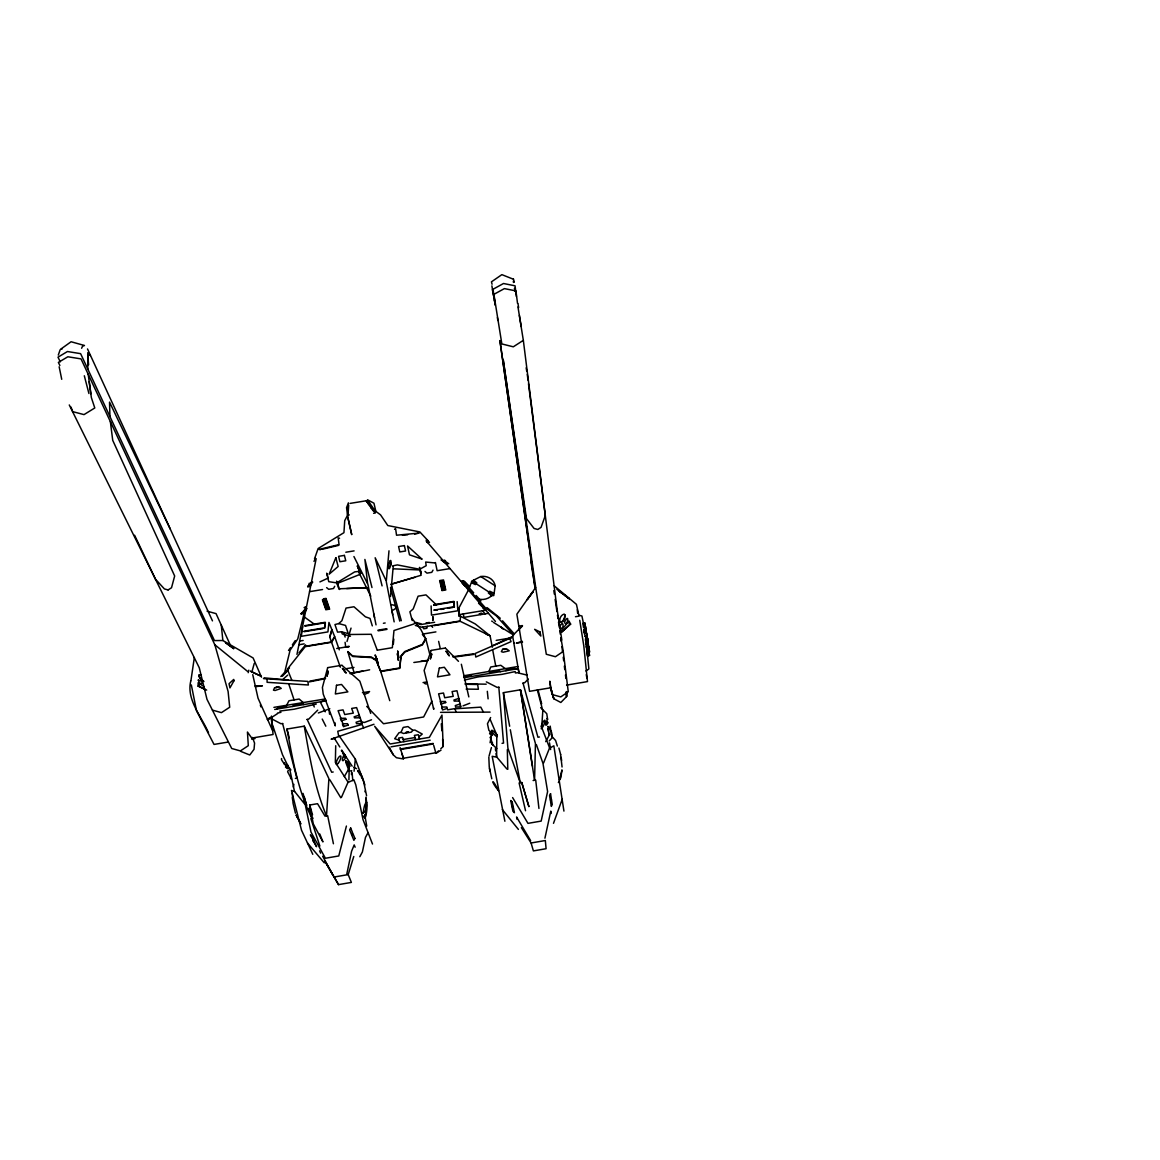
<?xml version="1.0" encoding="UTF-8"?>
<svg xmlns="http://www.w3.org/2000/svg" width="1160" height="1160" viewBox="0 0 1160 1160"><rect width="100%" height="100%" fill="white"/><g stroke="black" fill="none" stroke-linecap="round" stroke-linejoin="round"><path stroke-width="1.5" d="M87.797 369.068L87.797 352.698L90.364 355.525M566.573 691.679L566.558 696.609L560.831 702.481L553.813 698.769L550.507 687.271M513.184 279.139L501.86 274.644L491.463 281.837L492.058 284.229M205.335 689.548L198.099 686.169L198.143 682.703L204.262 686.836M206.683 690.098L198.882 686.154L198.94 683.254M488.824 757.117L489.259 767.079L491.796 778.781M335.719 745.749L335.341 762.352L348.217 782.391L353.858 779.81L355.786 784.856L363.051 819.714L372.505 844.031M533.121 780.535L534.586 780.274L535.441 743.574L520.434 689.794L503.382 692.665L507.906 748.258L520.231 782.739L521.739 782.478L528.873 806.534L521.739 782.478M348.913 779.854L349.218 768.152L345.724 760.684L349.218 768.152L344.317 776.591M489.085 755.972L491.405 747.577M432.825 620.586L432.97 617.004M432.738 620.237L432.897 616.699M319.769 833.967L322.93 841.899L313.272 823.832L309.72 805.026L317.536 803.691L324.988 816.118L326.511 815.857L328.904 778.664L304.254 726.16L286.969 729.06C292.697 759.365 297.859 790.627 311.982 818.337L313.127 818.148M351.465 774.576L351.625 771.994M347.855 517.462L351.697 534.514L347.855 517.462L348.696 505.137M267.075 678.861L307.82 681.399L308.386 684.995L267.105 682.312L267.075 678.861L263.465 678.6M390.282 560.686L389.716 562.803L390.282 560.686A4.162 0.884 -79.3 0 1 390.963 563.209L390.615 565.312A4.162 0.884 -79.3 0 1 388.991 568.574L388.73 567.646A4.162 0.884 -79.3 0 1 389.688 561.875M460.549 616.033L460.128 620.962L421.877 627.226L415.338 625.457M388.991 550.812L386.251 581.508L394.153 621.876M390.5 596.588L393.226 566.486M393.327 644.221L393.82 639.087M354.061 771.24L355.351 759.133L339.344 736.121M190.921 680.673L194.344 657.517M357.599 770.588C360.064 769.921 365.473 784.566 361.209 776.577M324.655 628.299L325.394 622.746L304.993 626.125M302.702 626.777L301.31 636.318L327.918 631.91L328.962 622.441L331.832 629.561L329.701 636.956M270.439 717.475L267.235 719.389L270.787 717.605M588.091 644.409L589.034 651.558L587.018 651.905L589.034 651.558M293.335 787.06L293.871 784.319M490.086 742.748L491.231 736.339M544.924 838.202L550.783 811.115L551.174 813.493M559.642 627.56C563.18 617.381 565.181 630.373 559.642 628.096M296.96 654.399L316.158 558.685M58.304 355.076L60.175 349.682M427.257 626.327L426.837 628.285L423.777 628.792L422.646 627.096M388.991 568.574L389.093 566.602L388.73 567.646M248.182 672.698L248.805 670.19M308.981 584.437L309.285 583.161M315.389 558.366L314.505 558.961M304.601 611.392L297.772 638.942L290.087 650.223L284.49 673.163L289.493 667.957M304.746 610.784L305.732 606.796L304.094 607.593M359.31 570.445L357.309 565.921L361.296 573.199L358.281 568.559M346.753 874.248L351.596 851.222L354.192 844.915L355.134 847.22M346.419 826.051L338.763 855.949L325.409 858.255L310.996 832.126L304.369 800.4M327.642 667.812L322.407 687.474L323.205 694.028L335.283 725.885L334.892 722.68M347 641.509L351.045 628.096M252.3 670.48L254.257 663.418M328.976 709.427L329.57 714.255M190.748 681.079C186.238 699.915 201.695 716.59 208.51 732.845M532.367 568.212L499.902 340.562L535.224 588.889L530.947 561.846M338.531 884.63L325.046 861.431L338.531 884.63L351.379 882.412L348.203 874.596L353.786 856.471M431.143 650.572L424.125 670.465L433.753 709.297L433.521 707.716M314.577 558.627L318.13 548.52L343.94 532.672L344.723 520.666L347.55 515.199L348.392 502.846L346.55 507.645L347.55 515.199L349.262 514.909M81.606 348.246L82.592 346.188L84.448 345.492L71.079 341.75L60.784 349.131L62.147 348.957M543.591 762.961L549.593 747.866M488.853 671.64L490.738 666.986L500.801 665.303L505.397 668.711M341.504 797.224L348.072 782.144M399.286 740.211L394.675 738.731L399.011 732.699L400.998 732.366L403.216 727.392L408.001 726.595L412.887 730.351L414.86 730.017L422.254 734.062L418.949 736.875M431.882 701.162L423.632 716.981L383.525 723.753L366.734 706.382M562.194 799.298L553.494 823.339M201.26 675.294C196.185 673.09 200.868 680.441 203.305 680.847M490.637 717.518L487.461 723.738L488.867 730.292A4.625 0.943 46.5 0 1 492.463 734.947A4.625 0.943 46.5 0 1 489.592 733.642A4.654 1.087 -65 0 0 490.143 732.583M509.748 638.421L475.252 653.457L475.76 657.038L511.067 641.639L509.748 638.421L512.749 636.434L492.043 646.018M286.578 705.367L288.985 700.756L299.164 699.045L303.383 702.699M458.403 608.986L468.437 590.019M334.704 586.293L333.514 588.497L328.671 589.294L326.627 587.612M368.068 832.634L365.487 837.375L362.384 851.977L359.817 856.718M545.722 741.646L549.826 734.106L548.782 733.163M496.77 748.534L491.811 743.952L490.375 737.311L491.072 736.063M491.811 743.952L492.507 742.705M433.013 570.14L431.781 572.344L426.967 573.141L424.995 571.46M340.344 667.217L331.571 642.277L334.747 636.811L339.271 649.832M411.597 618.077L420.717 629.285L425.662 638.624L422.284 644.423L404.666 651.587L400.983 655.835L399.649 667.957L380.611 671.133L376.087 659.982L371.432 657.111L352.625 656.024L347.84 651.558M346.738 761.656L345.999 762.917L348.478 769.413M331.455 641.944L334.645 636.535L331.934 629.822L329.817 637.289L331.455 641.944L305.094 646.308M288.332 770.414L287.593 771.676L291.493 779.085L290.493 778.113M493.638 593.064L489.752 591.223L488.36 592.948L491.55 595.674L493.783 595.558L495.175 585.814A12.789 11.527 -11 0 0 480.776 576.534L471.569 581.218L471.525 582.74L475.397 584.582L476.789 582.856L473.613 580.145M471.525 582.74L470.757 584.016A12.789 11.527 -11 0 0 469.93 586.96M588.352 646.627C589.497 647.077 587.54 652.833 586.496 647.875M90.857 393.834L89.204 381.684M288.521 650.485L290.45 647.657M292.363 644.844L295.249 640.61M535.63 587.511L516.867 614.205L519.477 630.054M517.969 306.907L523.334 340.344L513.3 346.811L501.845 343.94L493.899 294.35L504.382 288.608L515.939 290.899L517.519 303.355M491.884 285.853L493.072 292.595M558.351 782.565L559.308 781.332M568.356 621.789L568.965 621.006L570.633 624.138L561.817 631.953L561.15 630.707L568.356 621.789L569.763 624.399L561.817 631.953M288.115 680.021L264.132 677.861M299.005 652.862L305.573 644.829M313.939 561.266L314.983 560.019M310.01 583.668L307.791 586.279L309.415 586.017L312.75 582.088M311.489 584.016L309.27 586.655L307.632 586.916M306.834 608.333L302.716 613.176L301.121 613.437M306.719 608.913L302.571 613.785L300.976 614.046L305.123 609.174M412.887 730.351L411.336 732.134L403.419 733.468L400.998 732.366M321.595 701.597L325.902 699.871M549.188 740.979L552.348 737.572L551.58 732.308L548.375 726.653M505.963 670.712L507.297 669.276L514.155 668.131L516.258 668.986M489.476 673.481L490.593 672.278L498.67 670.929L500.554 671.625M518.781 629.808L522.522 625.907M280.821 676.497L284.345 672.814M282.344 676.236L288.231 670.117M512.633 635.695L522.275 625.747M528.279 679.049L524.596 682.834L522.899 683.11M368.75 692.679L364.226 694.448M390.963 563.209L390.615 565.312M317.724 710.152L308.719 719.098L306.98 719.389M276.675 709.137L278.168 707.673L285.113 706.498L287.114 707.383M491.55 595.674L490.448 596.733A12.789 11.527 -11 0 1 477.818 598.821M438.436 750.969L436.087 753.231L441.003 750.172M440.8 748.722L443.163 746.474L441.974 715.096L429.374 737.354L390.151 743.995L374.665 726.29L393.356 754.913L396.43 757.727L402.679 758.843M338.749 623.587L345.549 625.428L348.275 633.635L341.533 631.794L337.546 632.127L334.95 624.544L338.749 623.587L341.91 620.702L346.043 608.072L353.959 606.767L365.414 616.815L370.011 618.41L372.302 625.878M292.595 706.469L293.973 705.222L302.137 703.859L303.804 704.584M283.185 679.151L287.695 675.12M199.042 674.758L199.578 677.947L203.942 681.514M394.545 529.308L395.589 528.583L396.532 535.224L419.093 533.078L414.57 534.122M585.945 670.973L588.874 668.972L585.655 637M560.875 637.696L563.252 651.427L555.437 656.72L546.302 654.269L536.355 591.774L503.179 359.426L526.48 518.607L534.078 528.481L537.834 529.467L541.053 527.365L545.301 515.562L528.481 383.742M267.757 719.925L277.544 713.617M168.099 589.918L171.52 587.758L174.667 575.998L112.723 440.322L110.359 421.602M319.928 581.899L328.294 578.014M359.817 574.476L336.907 583.582L336.603 581.145L338.14 585.553M463.058 705.846L469.771 703.236M371.519 719.78L364.472 722.448L361.949 722.115M318.333 712.979L329.802 708.716M331.151 739.196L373.97 724.275M421.167 575.244L391.108 584.292M458.476 661.316L445.454 648.179M414.149 623.891L393.979 630.518L392.341 647.686L377.377 650.18M522.348 641.306L516.316 643.162L522.537 642.118M569.763 624.399L570.633 624.138M391.181 584.176L414.743 577.361M322.06 549.318L338.735 545.33M277.486 713.096L280.938 712.298L279.836 711.036L294.118 709.224L316.26 704.062M464.421 680.079L478.399 676.831M564.282 614.061C557.308 615.931 559.265 628.836 564.804 618.251C565.326 607.84 565.572 623.181 559.801 621.963M392.515 565.921L397.358 564.905L419.688 569.27L426.199 565.688L425.662 562.049L435.348 562.977M309.27 681.891L325.25 678.687M350.102 673.713L369.649 669.813M309.793 681.152L325.67 678.092M350.378 673.351L362.717 670.973M517.838 666.507L463.986 675.729M333.805 877.076L348.203 874.596M531.091 842.986L545.33 840.521L546.085 848.714L533.383 850.904L531.091 842.986L521.362 827.602M400.272 748.983L433.159 743.415M400.447 749.519L433.303 743.966M403.216 758.278L435.768 752.753M295.365 778.404L296.873 778.157L282.634 723.637M333.195 771.994L331.688 772.241L307.183 719.519M502.048 743.328L503.556 743.082L498.829 687.314M539.429 736.991L537.936 737.238L523.058 683.24M348.217 771.284L351.712 770.704M365.589 802.329L366.603 802.154L365.965 797.152M362.442 692.723L369.576 691.519M282.721 723.463L280.995 723.753L270.265 718.112M498.945 687.14L497.234 687.43L486.315 681.862M228.274 742.038L214.035 744.43L196.504 710.717L191.327 684.908M550.623 687.445L553.813 698.769L550.536 687.808L529.554 691.331L519.52 630.3M566.573 685.111L587.496 681.587L583.813 645.961L579.753 620.266M251.72 739.196L254.954 738.644M447.542 709.847L455.996 708.426M403.23 739.543L415.019 737.542M391.065 746.822L430.172 740.196M345.607 646.889L349.073 646.323M422.443 634.128L435.913 631.895M336.733 648.527L348.305 646.613M349.174 646.627L345.724 647.193L345.086 642.307M422.53 634.447L423.284 634.317M518.839 626.154L522.377 625.559M575.476 616.728L579.014 616.134L576.433 604.331L554.219 585.829M585.96 631.794L584.857 623.022L582.813 623.37L583.524 627.328M327.599 667.638L341.924 665.26M431.128 650.398L445.367 648.019M496.219 640.378L511.705 637.797M583.553 627.705L585.597 627.371M345.825 668.754L353.974 667.406M583.755 629.59L585.785 629.257L585.829 630.112M583.799 630.01C588.149 627.458 583.886 626.183 586.148 632.852M583.857 631.185L585.887 630.851L586.104 632.765M583.929 631.591L585.916 630.547M583.987 631.91L586.235 631.692L586.975 636.072L584.945 636.405M584.901 635.999L586.975 636.072M586.061 642.423L588.192 642.161C588.671 635.665 583.596 636.521 586.148 642.495M354.279 673.337L347.869 651.905L352.814 656.516L371.461 657.589L376.289 660.562L380.741 671.553L399.736 668.377L401.055 656.429L404.869 652.036L422.341 644.946L425.822 638.942L429.635 653.703M585.887 641.596L586.191 642.973L588.236 642.611L587.25 636.913M586.279 644.597L588.308 644.264L586.235 644.163L586.003 642.785L588.048 642.437L587.932 641.262L588.105 642.089M586.308 644.859L588.337 644.525L586.337 645.25M588.482 645.932L586.452 646.265L586.554 647.352L588.584 647.019L587.815 642.495M586.496 646.773L588.526 646.439L588.163 643.669M586.51 646.961L588.555 646.627M587.482 641.755L588.729 648.44C584.06 649.629 589.454 646.598 588.801 649.499C583.697 651.543 591.817 650.093 586.887 650.601M589.178 653.065C583.929 653.385 592.63 653.529 588.627 649.73M423.066 682.573L426.619 681.964M586.859 652.399L587.511 655.951L589.483 655.154M463.855 676.759L470.322 675.671L471.859 676.41M274.702 709.471L326.264 700.814M464.13 677.715L518.216 668.667M309.56 591.673L322.538 589.526M450.022 568.588L437.132 570.705L435.421 562.527M323.379 598.821L326.047 598.386M322.335 599.88L326.337 599.212M439.596 580.58L443.57 579.928M322.625 600.706L326.613 600.053M439.799 581.421L443.758 580.768M322.915 601.533L326.902 600.88M439.988 582.262L443.947 581.61M323.205 602.374L327.192 601.707M440.176 583.103L444.149 582.451M323.481 603.2L327.468 602.533M440.379 583.944L444.338 583.291M323.77 604.026L327.758 603.36M440.568 584.785L444.526 584.133M324.06 604.853L328.033 604.186M440.757 585.626L444.715 584.973M324.336 605.665L328.324 605.012M440.959 586.452L444.903 585.814M324.626 606.491L328.599 605.839M441.148 587.293L445.092 586.641M324.916 607.318L328.889 606.665M441.337 588.135L445.28 587.482M325.192 608.13L329.164 607.477M441.539 588.961L445.469 588.308M325.481 608.957L329.44 608.304M441.728 589.788L445.658 589.135M468.51 585.843L466.929 586.104L464.391 584.48L461.404 581.16L464.391 581.203L468.553 585.829L463.028 580.899M325.757 609.768L329.73 609.116M441.916 590.614L445.846 589.976M304.819 625.66L325.25 622.282L324.495 627.836L303.891 631.243M433.651 604.737L453.908 601.387L454.271 606.738L433.825 610.116L437.349 610.029M433.753 605.201L454.01 601.851L454.372 607.202M304.065 631.707L322.93 628.589M440.757 609.464L444.149 608.899M447.557 608.333L452.661 607.492M383.395 623.283L385.163 622.978M299.642 641.045L303.137 640.465M459.983 614.481L485.779 610.203L483.053 608.318M378 630.155L386.744 628.705M378.203 630.837L386.947 629.387M426.01 622.978L429.36 622.427M298.903 644.757L304.181 643.872M434.623 622.267L420.921 624.544L414.352 622.76M488.462 613.321L464 617.381L463.26 613.945M331.571 642.277L305.225 646.657L287.346 669.189L291.87 680.325M434.072 625.632L460.201 621.311L490.086 635.796L492.304 647.222M345.825 552.233L354.09 550.884M350.074 503.397L366.241 500.772L371.272 508.095M373.274 511.024L374.985 510.748L380.538 514.851L387.802 525.538L419.862 531.933L427.547 540.183M373.592 513.285L375.303 513.01L367.793 502.034M324.916 699.016L273.89 707.368M420.921 661.287L427.967 660.286M452.647 656.777L473.816 653.776M413.859 662.476L427.953 660.577M454.387 657.038L473.773 654.428M255.345 686.676L262.392 685.836L255.113 685.879M359.658 571.3L354.685 571.894L336.675 582.885L328.758 581.667L326.685 573.199L327.758 576.404M402.418 535.282L407.624 534.789M346.68 588.54L366.531 587.598M367.445 587.758L338.618 588.801M198.099 686.169L198.882 686.154M350.161 634.491L371.229 634.288L377.29 650.267M261.507 677.193L253.126 657.981L222.865 640.509L214.455 640.581L80.606 353.655L67.454 351.524L58 357.178L60.247 361.804M440.524 712.356L490.057 712.11M331.601 738.688L334.849 738.717M466.146 689.083L478.384 689.258L477.644 684.487L465.421 684.284M465.029 683.849L486.2 684.183M393.501 568.821L419.862 569.966M527.075 674.656L526.176 674.525L527.162 675.033M320.392 549.724L319.043 549.405L339.053 544.605L338.183 537.907L339.546 538.24M527.032 675.091L519.013 673.134L513.735 642.452M578.971 615.235L581.928 616.018L583.929 625.66M416.077 622.471L420.993 623.804M168.113 589.947L164.401 588.932L155.44 579.159L134.603 535.253M207.075 611.175L216.064 613.625L230.231 644.902M350.465 636.216L342.272 633.984L341.533 631.794M212.411 710.109L221.458 712.632L229.709 707.223L228.1 691.447L214.89 644.931L81.011 358.889L67.846 356.772L58.377 362.413L59.87 365.487M353.771 767.326L356.642 768.717M241.048 751.506L249.762 754.986L254.04 749.316L254.576 743.111L252.46 737.426M259.637 675.584L250.415 671.147L261.13 676.222M424.473 683.341L426.17 684.081M552.595 737.18L555.611 740.529L557.337 746.054M460.607 616.293L475.252 623.949L490.086 635.796M493.623 622.5L513.532 635.027L496.451 615.989L485.46 607.854L464.855 584.988M465 584.031L466.248 584.828M462.202 583.291L467.393 586.612L468.974 586.351L466.421 584.727L473.686 592.803M444.338 560.062L445.541 560.816M445.454 561.44L448.732 563.76M441.017 559.932L446.6 563.514M442.873 561.338L447.078 564.035M427.793 540.458L426.459 539.603L429.519 542.372M480.776 576.534L495.175 585.814M426.503 541.807L427.822 542.648M472.396 581.334L492.768 594.486M491.695 621.064L492.623 621.659M484.952 633.099L487.606 634.94M304.457 617.077L314.65 624.399M487.012 607.608L500.264 618.265M559.12 591.194L562.02 593.34M564.905 595.486L569.255 598.705L556.901 589.323M559.787 591.571L569.255 598.705M342.62 753.507L344.114 754.797A4.698 1.319 -64 0 0 342.446 760.365A4.698 1.319 -64 0 0 345.361 758.074L343.708 756.349M214.585 644.554L247.399 671.263M342.026 665.405L359.846 681.21L370.692 713.4M288.303 765.643L286.07 764.005L290.899 769.964M547.766 726.45L548.825 727.407L548.143 728.654L549.144 735.353M490.375 737.311L492.84 744.909M436.595 605.056L425.981 594.891L418.093 596.182L413.207 608.913L409.9 611.813L412.235 620.571M478.543 603.2L483.212 607.71M502.338 809.579L518.389 829.4M362.848 815.828L365.154 818.09L366.603 802.154A290.101 98.209 -5.8 0 1 365.168 818.09L364.733 814.784L366.748 826.065M540.676 707.643L546.766 713.704L547.592 719.258A4.64 0.986 -65.3 0 0 545.722 724.84A4.64 0.986 -65.3 0 0 548.1 722.651A4.625 1.029 46.3 0 1 547.245 721.824M281.633 758.524C279.43 759.452 293.06 773.154 285.519 767.108A4.727 1.421 -63.6 0 0 286.099 766.035M307.501 843.03L324.293 862.852M476.108 595.486L480.95 600.88M426.097 540.734L495.436 621.455M444.831 562.15L442.685 560.323L443.54 561.324M502.541 620.803L513.909 633.505M482.444 610.769L485.141 613.872M503.324 629.111L501.091 627.139L502.251 628.488M87.797 363.834L88.595 364.748L87.797 355.322M496.625 756.885L506.92 769.022M341.344 750.636L344.636 754.653M294.466 791.265L304.442 803.735M358.991 773.053L359.745 774.198M422.632 634.665L425.662 638.624M300.498 823.034L301.063 823.788M366.241 500.772L368.923 504.701M370.721 507.311L372.505 509.936M374.985 510.748L367.474 499.757L373.94 503.208L375.898 511.546M299.831 821.541L297.366 817.524M361.094 572.184L360.499 571.285L361.369 573.098M431.505 625.632L432.622 627.328M344.781 754.913L352.132 766.136M357.845 771.183L358.339 772.023M483.43 712.153L480.776 707.15L455.01 708.818L456.083 712.284M334.065 737.789L339.822 746.996M341.75 750.056L346.361 757.408M359.962 774.517L360.513 775.402M329.832 779.766L340.837 797.805M512.604 797.572L527.974 823.368L541.169 821.091L547.607 791.569L542.967 763.338L536.399 744.677M299.99 822.295L296.09 814.929L297.047 816.872M530.642 840.666L516.577 816.988L517.055 819.366M322.668 856.211L332.789 874.857M389.267 747.214L393.356 754.913M322.219 719.07L325.815 726.189M358.643 571.996L370.779 596.182M320.551 702.496L325.25 711.82M353.93 556.539L367.952 584.51L376.028 624.877M357.512 566.051L358.643 567.892L358.266 567.023M363.718 727.856L362.036 724.478L337.777 731.25L338.735 736.557M69.267 404.956L199.259 667.754L206.987 699.335L231.71 748.49L240.41 750.911L248.298 745.691L247.442 732.033L251.749 738.093L273.064 734.497L271.454 716.039M385.888 580.203L375.159 557.757L382.075 585.887M170.259 529.033L109.533 402.114L109.939 416.541M312.779 854.296L301.527 830.255L291.464 790.424L294.524 791.526L289.899 770.052L282.504 754.754L272.542 724.899M347.797 761.453L350.059 766.354M87.507 348.942L212.469 620.875M319.58 850.874L320.624 853.151M490.26 719.649L496.799 735.005L496.625 757.146L492.173 756.291L504.89 821.251M326.511 815.857C314.418 787.379 309.633 756.436 304.254 726.16M312.968 703.699L314.258 706.976M374.535 617.7L373.796 613.886M479.167 676.759L501.903 674.38L515.185 671.582L515.402 672.974L518.926 672.611L518.23 668.784M364.936 791.12L365.313 792.135M355.351 759.133L364.907 784.899M342.838 723.492L338.096 710.717L343.041 709.876L344.738 714.546L353.336 713.11L351.668 708.426L356.599 707.6L362.108 723.347M343.433 725.101L343.911 726.407M392.689 614.698L391.978 610.885M294.075 699.9L288.666 683.718M70.978 407.044L72.732 411.655L84.013 414.613L94.787 407.972L91.364 397.604L88.203 374.26M343.998 633.693L345.144 637.087M363.269 779.868L366.589 795.716M337.299 582.538L338.154 585.162L337.879 582.987M338.633 586.612L339.575 589.497M336.922 583.19L338.415 587.728M310.837 818.539L319.87 846.089M400.084 747.591L403.608 758.741M399.968 742.342L398.62 738.064L402.563 737.398L403.883 741.675M308.85 808.361L311.982 818.337M380.741 671.553L389.76 700.669M295.452 813.189L293.06 803.314L292.291 793.252M303.021 793.396L306.675 805.489L304.224 796.833M415.657 739.674L414.381 735.396L418.325 734.729L419.572 739.021M88.914 393.515L84.317 375.767M558.917 748.04L560.628 754.464M309.72 805.026L312.533 814.827M513.503 278.994L514.286 282.185M589.526 655.617L588.729 651.297L589.106 653.413M433.709 745.431L435.913 753.289M391.659 585.916L401.302 620.702M390.485 587.685L399.794 621.122M585.771 631.112L585.64 629.996L585.814 631.504M537.327 689.837L542.822 710.761L541.691 727.392L549.695 748.128L553.842 745.808L563.934 811.101M538.153 690.432L541.676 703.815M442.38 708.441L438.596 693.839L443.497 693.013L444.7 697.754L453.241 696.319L452.081 691.577L456.982 690.751L460.81 706.73M286.969 729.06L289.246 737.832M260.348 704.947L260.84 706.861M371.983 587.554L364.892 559.439L367.56 583.204M519.1 782.928L525.538 810.738M438.625 641.378L440.162 648.048M461.346 664.245L468.814 696.899M521.289 326.671L520.159 320.334M252.749 674.685L258.042 698.218L272.658 730.757L271.15 717.271M585.176 625.849L585.553 626.98M585.38 626.588L585.118 625.718M61.727 379.305L59.16 366.777M586.684 635.071L587.178 638.058L586.626 634.056M587.453 638.74L588.236 642.64M587.569 639.523L587.859 640.914M327.656 815.654L333.427 843.755M589.236 654.153L589.468 655.125L587.511 655.951M495.769 666.144L492.637 649.673M587.076 638.58L586.626 635.651L587.047 638.667M560.599 754.319L562.063 766.992M515.112 291.349L514.533 288.26L514.924 290.739M503.382 692.665L509.661 726.218M510.313 729.756L520.231 782.739M587.264 638.885L587.076 637.637L587.062 638.362M588.381 644.916L587.598 640.378L587.961 641.871M586.119 633.201L585.553 630.199M586.394 635.955L586.699 638.682M587.482 643.205L588.018 646.526M584.669 634.679L584.19 632.04L584.277 632.838M586.365 646.7L586.655 648.382M586.612 649.049L586.772 649.846M586.264 674.598L586.844 677.904M588.381 646.366L588.265 645.627M489.94 771.313L489.462 768.457M585.713 629.721L585.757 629.46M586.51 637.986L586.452 637.826M526.162 367.807L526.727 371.156M549.521 742.835L550.637 749.548M512.778 636.782L513.851 643.205M586.655 634.418L586.235 631.692M587.511 639.247L588.308 644.264M586.975 638.464L586.699 636.419M492.957 292.015L493.507 295.481M585.481 627.096L584.857 623.022M517.998 303.615L518.636 307.661M534.586 780.274L520.434 689.794L532.484 766.194M561.846 640.102L556.945 608.391L523.334 340.344M497.393 317.594L497.828 320.479M548.027 728.132L548.535 731.481M496.074 753.434L496.495 756.218M586.51 634.1L586.394 633.229M586.699 648.962L586.844 650.252M553.827 590.658L554.35 594.152M555.133 599.372L556.945 611.581M557.467 615.061L557.989 618.555M558.511 622.035L559.279 627.27M559.801 630.75L560.323 634.245M550.202 726.116L551.768 736.687M447.629 652.949L447.861 654.501M586.076 642.176L586.191 642.945M519.404 315.418L519.868 318.637M561.614 760.467L561.179 757.422M420.326 569.458L420.63 571.619M430.751 655.762L430.983 657.314M495.392 748.693L495.697 750.926M403.201 757.422L403.39 758.799L401.94 753.463M528.017 380.175L527.292 374.491M516.403 296.51L515.054 285.81L503.498 283.504L493.014 289.26L495.305 305.239L492.507 289.493L492.884 292.827M550.536 687.808L549.811 681.196L552 694.521L560.788 696.899L568.269 691.766L563.252 651.427M344.332 670.175L344.52 671.741M560.802 637.753L561.251 641.306M561.918 646.613L562.586 651.92M563.238 657.241L563.688 660.779M564.354 666.101L564.789 669.639M565.457 674.961L565.906 678.499M327.337 673.017L327.54 674.569M494.407 300.208L494.537 301.223M535.717 780.086L538.936 808.447M513.343 281.068L513.488 282.474M577.274 609.768L577.636 613.263M487.316 691.316L488.099 698.871M221.285 625.167L222.865 640.509M587.917 645.424L587.932 646.265M366.226 801.139L366.125 800.11A16.023 1.247 81 0 0 365.937 798.341M292.407 797.457L292.639 800.023M586.38 635.506L586.496 636.492M441.308 723.811L441.887 730.785M442.598 739.5L443.163 746.474M457.156 601.62L457.881 610.769L431.476 615.134L431.114 605.926M566.413 691.563L566.558 696.609L566.471 692.085M507.326 749.606L507.79 769.327M458.939 609.159L459.084 616.236M458.867 608.884L459.012 615.887M496.915 736.788A4.669 0.957 46.5 0 1 492.289 732.134A4.669 0.957 46.5 0 1 492.739 730.669A4.669 0.957 46.5 0 1 497.364 735.324M540.995 726.841A4.683 1 -65.3 0 1 544.214 720.563A4.683 1 -65.3 0 1 544.432 723.507A4.683 1 -65.3 0 1 541.14 728.755M546.751 718.548A4.625 1.029 46.3 0 1 547.592 719.258M352.843 780.651A25.331 2.044 81 0 1 352.176 773.024M284.04 763.86A4.727 1.421 -63.6 0 1 284.678 762.889M391.094 604.65A7.975 3.349 -7.9 0 1 392.689 610.29M363.167 812.957C368.88 809.999 365.893 793.092 363.167 812.957M561.947 770.153L560.86 777.678L559.468 780.1L561.947 770.153M397.401 653.761L398.402 660.359L397.401 653.761M397.691 651.166L398.692 657.764L397.691 651.166M336.487 685.299L335.356 693.97L347.884 691.867L341.548 684.458L336.487 685.299M328.048 671.915L327.048 676.294L327.903 670.828L328.048 671.915M564.471 621.963C566.631 629.547 570.618 611.059 564.471 621.963M431.679 654.632L430.316 659.068L431.52 653.558L431.679 654.632M311.866 581.784L310.605 584.176L311.866 581.784M439.321 668.116L437.494 676.875L449.964 674.786L444.338 667.275L439.321 668.116M304.95 611.407L304.645 612.625L305.95 610.232L304.95 611.407M198.287 680.079C200.433 687.677 205.697 681.283 198.287 680.079M335.849 557.699L329.121 574.229L338.14 566.5L335.849 557.699M274.601 687.808L273.455 690.171L275.079 690.49L281.227 688.402L278.791 686.633L274.601 687.808M550.536 793.701L549.564 795.601L550.362 800.516L551.319 798.631L550.536 793.701M551.493 799.66L550.536 801.545L551.304 806.389L552.261 804.518L551.493 799.66M502.642 649.266L501.352 651.659L503.164 652.21L509.211 650.803L506.717 648.933L502.642 649.266M354.916 838.419L353.887 840.318L351.958 835.635L353.002 833.721L354.916 838.419M350.668 827.979L349.61 829.893L351.552 834.635L352.596 832.735L350.668 827.979M234.015 680.688L229.941 687.894L229.027 683.718L233.74 679.412L234.015 680.688M479.399 613.756C481.357 616.322 483.778 611.349 479.399 613.756M527.278 599.517L533.049 591.788L527.278 599.517M505.629 649.223L503.889 649.368L505.629 649.223M277.675 687.14L275.95 687.561L277.675 687.14M408.392 732.033L406.014 732.438L408.392 732.033M225.504 642.64L233.696 648.614L225.504 642.64M345.941 719.33L341.301 720.867L340.373 718.359L345.549 718.258L345.941 719.33M358.788 715.27L354.133 716.808L354.51 717.88L359.658 717.779L358.788 715.27M360.702 720.737L356.076 722.26L356.57 723.68L361.688 723.564L360.702 720.737M348.058 725.116L343.447 726.639L342.403 723.811L347.536 723.695L348.058 725.116M445.686 702.554L441.003 704.091L440.336 701.553L445.411 701.452L445.686 702.554M458.635 698.479L453.937 700.016L454.212 701.118L459.244 701.017L458.635 698.479M459.969 704.018L455.3 705.555L455.648 706.991L460.65 706.904L459.969 704.018M447.18 708.426L442.525 709.949L441.786 707.078L446.817 706.991L447.18 708.426M344.389 555.393L338.589 556.336L339.894 561.745L345.767 560.773L344.389 555.393M404.376 545.591L398.59 546.534L399.794 551.942L405.579 551L404.376 545.591M498.452 790.54C490.752 781.652 491.159 776.156 498.452 790.54M421.877 559.033L409.48 554.828L407.551 545.983L421.877 559.033M539.995 631.924L534.644 629.314L540.865 636.057L539.995 631.924M343.345 669.015L342.345 668.421L346.173 673.104L343.345 669.015M464.682 585.089L463.42 584.292L465.58 586.104L464.682 585.089M446.76 651.775L445.875 651.166L449.326 655.893L446.76 651.775M512.212 802.01L510.704 800.531L511.72 805.432L513.227 806.896L512.212 802.01M513.43 807.911L511.923 806.446L512.923 811.275L514.431 812.725L513.43 807.911M311.808 836.374L310.344 834.881L313.969 841.087L311.808 836.374M314.418 842.073L312.968 840.594L316.564 846.728L314.418 842.073M375.637 656.154L375.129 654.922L377.247 661.36L375.637 656.154M376.608 658.547L376.101 657.328L378.203 663.737L376.608 658.547M420.659 571.996L419.514 567.399L420.978 574.171L420.659 571.996M338.415 763.019A4.742 1.349 -64 0 0 340.677 755.986A4.742 1.349 -64 0 0 336.516 761.612A4.742 1.349 -64 0 0 338.415 763.019"/></g></svg>
